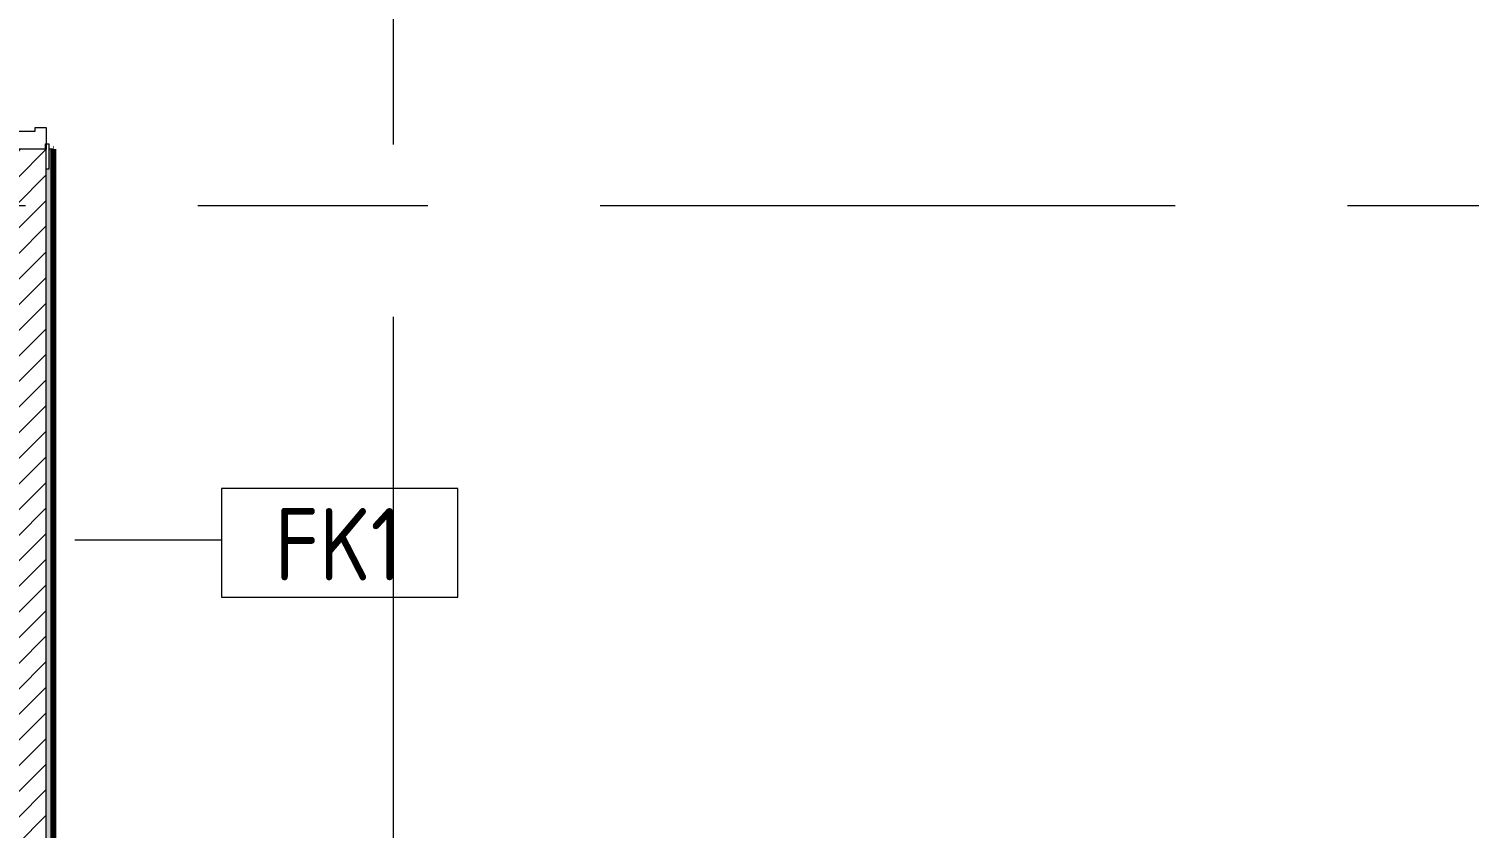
# Model space of a CAD drawing. Header units: millimetres. Extents: x 81469 to 279813, y -8553 to 29000.
# Drawn here: x 109703 to 113680, y 1881 to 4088 of the extents above; entities that cross this region are included whole.
import ezdxf

# ---------------------------------------------------------------- set-up
doc = ezdxf.new("R2010")
doc.units = ezdxf.units.MM
doc.linetypes.add('Осевая', pattern=[3175, 635, -476.25, 1587.5, -476.25])
for name, color, linetype, lineweight in [('A-DOOR', 7, 'Continuous', 9), ('A-DOOR-1', 7, 'Continuous', 13), ('A-DOOR-FRAM', 7, 'Continuous', 13), ('A-WALL-IDEN', 7, 'Continuous', 9), ('I-WALL', 7, 'Continuous', 9), ('Оси-2', 7, 'Осевая', 9)]:
    doc.layers.add(name, color=color, linetype=linetype, lineweight=lineweight)
for name, color, linetype, lineweight, true_color in [('A-WALL-2', 7, 'Continuous', 9, 0xff80c0), ('I-WALL-4', 7, 'Continuous', 9, 0xc0c0c0), ('I-WALL-8', 7, 'Continuous', 80, 0xff80c0)]:
    doc.layers.add(name, color=color, linetype=linetype, lineweight=lineweight, true_color=true_color)
doc.styles.add('GOST Common_1', font='GOST_Common.ttf', dxfattribs={"width": 0.9, "height": 200})

# ---------------------------------------------------------------- blocks, each defined once
blk = doc.blocks.new('110_Дверь_СКБ_2Ст - Д-5_п_ Из игровой в коридор-32351726-План отделки стен 3 этажа в осях 23-33')
at = {"layer": 'A-DOOR'}
for centre, radius, start, end in [((-637.5, -40), 400, 270, 0), ((662.5, -40), 900, 180, 270)]:
    blk.add_arc(centre, radius, start, end, dxfattribs=at)
at = {"layer": 'A-DOOR-1'}
for p, q in [((-637.5, -40), (-587.5, -40)), ((-637.5, -440), (-637.5, -40)), ((-587.5, -40), (-587.5, -440)), ((612.5, -40), (662.5, -40)), ((612.5, -940), (612.5, -40)), ((662.5, -40), (662.5, -940)), ((-587.5, -440), (-637.5, -440)), ((662.5, -940), (612.5, -940))]:
    blk.add_line(p, q, dxfattribs=at)
at = {"layer": 'A-DOOR-FRAM'}
for p, q in [((-742.5, 48), (-672.5, 48)), ((-742.5, 40), (-742.5, 48)), ((-672.5, 40), (-742.5, 40)), ((-687.5, 40), (-627.5, 40)), ((-687.5, -40), (-687.5, 40)), ((-687.5, 40), (-672.5, 40)), ((-687.5, 39), (-687.5, 40)), ((-672.5, 48), (-672.5, 40)), ((-672.5, 40), (-672.5, 39)), ((-627.5, 40), (-627.5, 10)), ((652.5, 40), (712.5, 40)), ((652.5, 10), (652.5, 40)), ((697.5, 40), (697.5, 48)), ((697.5, 48), (767.5, 48)), ((697.5, 39), (697.5, 40)), ((697.5, 40), (712.5, 40)), ((767.5, 40), (697.5, 40)), ((712.5, 40), (712.5, -40)), ((712.5, 40), (712.5, 39)), ((767.5, 48), (767.5, 40)), ((-672.5, 39), (-687.5, 39)), ((-637.5, 10), (-637.5, -40)), ((-627.5, 10), (-637.5, 10)), ((662.5, 10), (652.5, 10)), ((662.5, -40), (662.5, 10)), ((712.5, 39), (697.5, 39)), ((-742.5, -40), (-672.5, -40)), ((-742.5, -48), (-742.5, -40)), ((-672.5, -48), (-742.5, -48)), ((-637.5, -40), (-687.5, -40)), ((-672.5, -40), (-672.5, -48)), ((712.5, -40), (662.5, -40)), ((697.5, -48), (697.5, -40)), ((697.5, -40), (767.5, -40)), ((767.5, -48), (697.5, -48)), ((767.5, -40), (767.5, -48))]:
    blk.add_line(p, q, dxfattribs=at)
blk = doc.blocks.new('М_стена_0001 - Типоразмер_без рамки-25382661-План отделки стен 3 этажа в осях 23-33')
at = {"layer": 'A-WALL-IDEN'}
for p, q in [((3.258, 1.523), (-3.273, 1.523)), ((-3.273, 1.523), (-3.273, -1.477)), ((3.258, -1.477), (3.258, 1.523)), ((-3.273, -1.477), (3.258, -1.477))]:
    blk.add_line(p, q, dxfattribs=at)

msp = doc.modelspace()

# ---------------------------------------------------------------- hatches: boundary and pattern name
at = {"layer": 'I-WALL'}
h = msp.add_hatch(dxfattribs=at)
h.set_pattern_fill('FP_5', color=256, style=0, pattern_type=2)
h.set_pattern_definition([(45, (0, 0), (-35.35534, 35.35534), [])])
h.paths.add_polyline_path([(109750, 100), (109749, 3755), (109670, 3755), (109670, 100)])
h.paths.add_polyline_path([(109749, 5155), (109750, 5155), (109750, 10400), (109670, 10400), (109670, 5155), (109720, 5155)])
h = msp.add_hatch(dxfattribs=at)
h.set_pattern_fill('FP_35', color=256, style=0, pattern_type=2)
h.set_pattern_definition([(0, (0, 0), (121.92, 30.48), [10.058, -81.382, 10.058, -81.382, -487.68]), (0, (0, 0), (121.92, 30.48), [-182.88, 10.058, -172.822, 10.058, -81.382, -213.36]), (0, (0, 0), (121.92, 30.48), [-457.2, 10.058, -50.902, 10.058, -142.342]), (120, (45.72, 15.24), (-87.356454, 90.345817), [10.058, -81.382, 10.058, -81.382, -487.68]), (120, (45.72, 15.24), (-87.356454, 90.345817), [-182.88, 10.058, -172.822, 10.058, -81.382, -213.36]), (120, (45.72, 15.24), (-87.356454, 90.345817), [-457.2, 10.058, -50.902, 10.058, -142.342]), (240, (60.96, 76.2), (-34.563546, -120.825817), [10.058, -81.382, 10.058, -81.382, -487.68]), (240, (60.96, 76.2), (-34.563546, -120.825817), [-182.88, 10.058, -172.822, 10.058, -81.382, -213.36]), (240, (60.96, 76.2), (-34.563546, -120.825817), [-457.2, 10.058, -50.902, 10.058, -142.342])])
h.paths.add_polyline_path([(109770, 100), (109770, 3755), (109758, 3755), (109758, 3700), (109750, 3700), (109750, 100)])
h.paths.add_polyline_path([(109758, 5155), (109770, 5155), (109770, 6600), (109750, 6600), (109750.8, 5210), (109758, 5210), (109758, 5168.3)])

# ---------------------------------------------------------------- linework, layer by layer
at = {"layer": 'A-WALL-2'}
msp.add_line((109770, 3755), (109770, 170), dxfattribs=at)
at = {"layer": 'A-WALL-IDEN'}
msp.add_line((109829.7, 2677.1), (110234.2, 2677.1), dxfattribs=at)
at = {"layer": 'I-WALL-4'}
for p, q in [((109770, 3755), (109758, 3755)), ((109750, 100), (109750, 3700))]:
    msp.add_line(p, q, dxfattribs=at)
at = {"layer": 'I-WALL-8'}
for p, q in [((109771, 3755), (109770, 3755)), ((109771, 171), (109771, 3755))]:
    msp.add_line(p, q, dxfattribs=at)
at = {"layer": 'Оси-2'}
for p, q in [((110710, 593.7), (110710, 19528.3)), ((84769.4, 3600), (122510, 3600))]:
    msp.add_line(p, q, dxfattribs=at)

# ---------------------------------------------------------------- block references
at = {"layer": 'A-DOOR', "rotation": 269.9999999999999}
msp.add_blockref('110_Дверь_СКБ_2Ст - Д-5_п_ Из игровой в коридор-32351726-План отделки стен 3 этажа в осях 23-33', (109710, 4467.5), dxfattribs=at)
at = {"layer": 'A-WALL-IDEN', "xscale": 99.99999999999993, "yscale": 99.99999999999993, "zscale": 99.99999999999993}
msp.add_blockref('М_стена_0001 - Типоразмер_без рамки-25382661-План отделки стен 3 этажа в осях 23-33', (110561.6, 2666.6), dxfattribs=at)

# ---------------------------------------------------------------- texts
at = {"layer": 'A-WALL-IDEN', "insert": (110381.3, 2764.6), "char_height": 200, "width": 447.342, "attachment_point": 1, "style": 'GOST Common_1'}
msp.add_mtext('FK1', dxfattribs=at)

doc.saveas('drawing.dxf')
